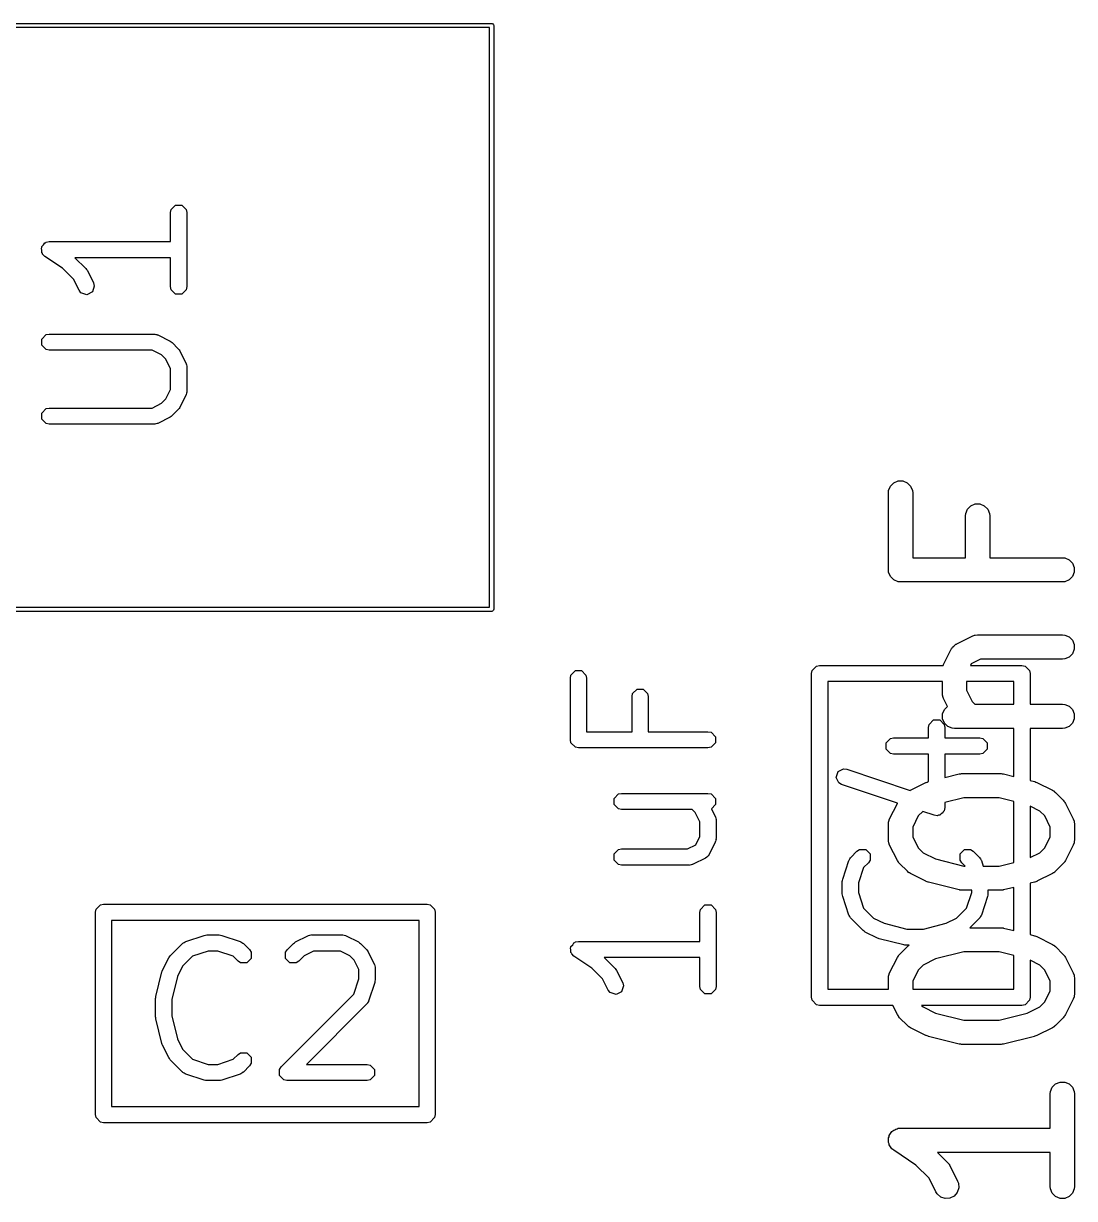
# Model space of a CAD drawing. Header units: inches. Extents: x -1.73 to 1.98, y -0.03 to 4.65.
# Drawn here: x -0.2222 to 0.0335, y 1.1715 to 1.4573 of the extents above; entities that cross this region are included whole.
import ezdxf

# ---------------------------------------------------------------- set-up
doc = ezdxf.new("R2010")
doc.units = ezdxf.units.IN
doc.header["$MEASUREMENT"] = 0
doc.layers.add('BLACK', color=250, linetype='CONTINUOUS')

msp = doc.modelspace()

# ---------------------------------------------------------------- linework, layer by layer
at = {"layer": 'BLACK', "linetype": 'CONTINUOUS'}
for p, q in [((-0.28932, 1.45733), (-0.10832, 1.45733)), ((-0.10882, 1.45633), (-0.28882, 1.45633)), ((-0.10882, 1.31533), (-0.10882, 1.45633)), ((-0.10832, 1.45733), (-0.10813, 1.45729)), ((-0.10813, 1.45729), (-0.10786, 1.45702)), ((-0.10786, 1.45702), (-0.10782, 1.45683)), ((-0.10782, 1.45683), (-0.10782, 1.31483)), ((-0.18642, 1.41132), (-0.18627, 1.41208)), ((-0.18627, 1.41208), (-0.18521, 1.41314)), ((-0.18521, 1.41314), (-0.1837, 1.41314)), ((-0.1837, 1.41314), (-0.18263, 1.41208)), ((-0.18263, 1.41208), (-0.18248, 1.41132)), ((-0.18642, 1.40429), (-0.18642, 1.41132)), ((-0.18248, 1.41132), (-0.18248, 1.39333)), ((-0.21777, 1.40308), (-0.21736, 1.40348)), ((-0.21736, 1.40348), (-0.21704, 1.40396)), ((-0.21704, 1.40396), (-0.21685, 1.404)), ((-0.21685, 1.404), (-0.2167, 1.40414)), ((-0.2167, 1.40414), (-0.21595, 1.40429)), ((-0.21595, 1.40429), (-0.18642, 1.40429)), ((-0.21788, 1.40271), (-0.21777, 1.40288)), ((-0.21777, 1.40214), (-0.21788, 1.40271)), ((-0.21777, 1.40288), (-0.21777, 1.40308)), ((-0.21777, 1.40157), (-0.21777, 1.40214)), ((-0.21762, 1.40143), (-0.21777, 1.40157)), ((-0.21758, 1.40123), (-0.21762, 1.40143)), ((-0.21704, 1.40069), (-0.21758, 1.40123)), ((-0.2127, 1.3978), (-0.21704, 1.40069)), ((-0.21007, 1.39516), (-0.2127, 1.3978)), ((-0.18642, 1.40036), (-0.2097, 1.40036)), ((-0.2097, 1.40036), (-0.20706, 1.39772)), ((-0.20706, 1.39772), (-0.20688, 1.39745)), ((-0.18642, 1.39333), (-0.18642, 1.40036)), ((-0.20871, 1.39245), (-0.21007, 1.39516)), ((-0.20688, 1.39745), (-0.20669, 1.39721)), ((-0.20669, 1.39721), (-0.20519, 1.39421)), ((-0.20824, 1.39184), (-0.20871, 1.39245)), ((-0.20546, 1.39204), (-0.20681, 1.39136)), ((-0.20499, 1.39347), (-0.20546, 1.39204)), ((-0.20519, 1.39421), (-0.20499, 1.39347)), ((-0.18627, 1.39257), (-0.18642, 1.39333)), ((-0.18521, 1.39151), (-0.18627, 1.39257)), ((-0.18263, 1.39257), (-0.1837, 1.39151)), ((-0.18248, 1.39333), (-0.18263, 1.39257)), ((-0.20681, 1.39136), (-0.20824, 1.39184)), ((-0.1837, 1.39151), (-0.18521, 1.39151)), ((-0.21777, 1.38058), (-0.2167, 1.38165)), ((-0.21777, 1.37907), (-0.21777, 1.38058)), ((-0.2167, 1.38165), (-0.21595, 1.3818)), ((-0.21595, 1.3818), (-0.19045, 1.3818)), ((-0.19045, 1.3818), (-0.19036, 1.38178)), ((-0.19036, 1.38178), (-0.19031, 1.38179)), ((-0.19031, 1.38179), (-0.19001, 1.38171)), ((-0.19001, 1.38171), (-0.1897, 1.38165)), ((-0.1897, 1.38165), (-0.18967, 1.38161)), ((-0.18967, 1.38161), (-0.18957, 1.38159)), ((-0.18957, 1.38159), (-0.18657, 1.38009)), ((-0.2167, 1.37801), (-0.21777, 1.37907)), ((-0.21595, 1.37786), (-0.2167, 1.37801)), ((-0.19092, 1.37786), (-0.21595, 1.37786)), ((-0.18862, 1.37671), (-0.19092, 1.37786)), ((-0.18657, 1.38009), (-0.18632, 1.3799)), ((-0.18632, 1.3799), (-0.18606, 1.37972)), ((-0.18606, 1.37972), (-0.18456, 1.37822)), ((-0.18456, 1.37822), (-0.18439, 1.37796)), ((-0.18439, 1.37796), (-0.18419, 1.37771)), ((-0.18419, 1.37771), (-0.18269, 1.37471)), ((-0.18757, 1.37566), (-0.18862, 1.37671)), ((-0.18642, 1.37336), (-0.18757, 1.37566)), ((-0.18642, 1.36829), (-0.18642, 1.37336)), ((-0.18269, 1.37471), (-0.18267, 1.37461)), ((-0.18267, 1.37461), (-0.18263, 1.37458)), ((-0.18263, 1.37458), (-0.18257, 1.37427)), ((-0.18257, 1.37427), (-0.18249, 1.37397)), ((-0.18249, 1.37397), (-0.1825, 1.37393)), ((-0.1825, 1.37393), (-0.18248, 1.37383)), ((-0.18248, 1.37383), (-0.18248, 1.36783)), ((-0.18757, 1.366), (-0.18642, 1.36829)), ((-0.18269, 1.36695), (-0.18419, 1.36395)), ((-0.18267, 1.36704), (-0.18269, 1.36695)), ((-0.18263, 1.36708), (-0.18267, 1.36704)), ((-0.18257, 1.36739), (-0.18263, 1.36708)), ((-0.18249, 1.36769), (-0.18257, 1.36739)), ((-0.18248, 1.36783), (-0.1825, 1.36773)), ((-0.1825, 1.36773), (-0.18249, 1.36769)), ((-0.21777, 1.36258), (-0.2167, 1.36365)), ((-0.2167, 1.36365), (-0.21595, 1.3638)), ((-0.21595, 1.3638), (-0.19092, 1.3638)), ((-0.19092, 1.3638), (-0.18862, 1.36495)), ((-0.18862, 1.36495), (-0.18757, 1.366)), ((-0.18456, 1.36344), (-0.18606, 1.36194)), ((-0.18439, 1.3637), (-0.18456, 1.36344)), ((-0.18419, 1.36395), (-0.18439, 1.3637)), ((-0.21777, 1.36108), (-0.21777, 1.36258)), ((-0.2167, 1.36001), (-0.21777, 1.36108)), ((-0.18657, 1.36157), (-0.18957, 1.36007)), ((-0.18632, 1.36176), (-0.18657, 1.36157)), ((-0.18606, 1.36194), (-0.18632, 1.36176)), ((-0.21595, 1.35986), (-0.2167, 1.36001)), ((-0.19045, 1.35986), (-0.21595, 1.35986)), ((-0.19036, 1.35988), (-0.19045, 1.35986)), ((-0.19031, 1.35987), (-0.19036, 1.35988)), ((-0.19001, 1.35995), (-0.19031, 1.35987)), ((-0.1897, 1.36001), (-0.19001, 1.35995)), ((-0.18967, 1.36004), (-0.1897, 1.36001)), ((-0.18957, 1.36007), (-0.18967, 1.36004)), ((-0.01182, 1.34318), (-0.01176, 1.34375)), ((-0.01176, 1.34375), (-0.01132, 1.34482)), ((-0.01132, 1.34482), (-0.01051, 1.34563)), ((-0.01051, 1.34563), (-0.00944, 1.34607)), ((-0.00944, 1.34607), (-0.00829, 1.34607)), ((-0.00829, 1.34607), (-0.00722, 1.34563)), ((-0.00722, 1.34563), (-0.00641, 1.34482)), ((-0.00641, 1.34482), (-0.00597, 1.34375)), ((-0.00597, 1.34375), (-0.00591, 1.34318)), ((-0.01182, 1.32443), (-0.01182, 1.34318)), ((-0.00591, 1.34318), (-0.00591, 1.32738)), ((0.00824, 1.34001), (0.00931, 1.34045)), ((0.00931, 1.34045), (0.01046, 1.34045)), ((0.01046, 1.34045), (0.01152, 1.34001)), ((0.00693, 1.33755), (0.00699, 1.33813)), ((0.00699, 1.33813), (0.00743, 1.33919)), ((0.00743, 1.33919), (0.00824, 1.34001)), ((0.01152, 1.34001), (0.01234, 1.33919)), ((0.01234, 1.33919), (0.01278, 1.33813)), ((0.01278, 1.33813), (0.01284, 1.33755)), ((0.00693, 1.32738), (0.00693, 1.33755)), ((0.01284, 1.33755), (0.01284, 1.32738)), ((-0.00591, 1.32738), (0.00693, 1.32738)), ((0.01284, 1.32738), (0.0305, 1.32738)), ((0.0305, 1.32738), (0.03108, 1.32732)), ((0.03108, 1.32732), (0.03215, 1.32688)), ((0.03215, 1.32688), (0.03296, 1.32607)), ((-0.01176, 1.32385), (-0.01182, 1.32443)), ((-0.01132, 1.32279), (-0.01176, 1.32385)), ((0.03296, 1.32607), (0.0334, 1.325)), ((0.0334, 1.32385), (0.03296, 1.32279)), ((0.0334, 1.325), (0.0334, 1.32385)), ((-0.01051, 1.32197), (-0.01132, 1.32279)), ((-0.00944, 1.32153), (-0.01051, 1.32197)), ((-0.00887, 1.32148), (-0.00944, 1.32153)), ((0.0305, 1.32148), (-0.00887, 1.32148)), ((0.03108, 1.32153), (0.0305, 1.32148)), ((0.03215, 1.32197), (0.03108, 1.32153)), ((0.03296, 1.32279), (0.03215, 1.32197)), ((-0.23911, 1.31533), (-0.10882, 1.31533)), ((-0.10782, 1.31483), (-0.10786, 1.31464)), ((-0.10832, 1.31433), (-0.28932, 1.31433)), ((-0.10813, 1.31436), (-0.10832, 1.31433)), ((-0.10786, 1.31464), (-0.10813, 1.31436)), ((0.00432, 1.30614), (0.00461, 1.30632)), ((0.00461, 1.30632), (0.00467, 1.30637)), ((0.00467, 1.30637), (0.00472, 1.30639)), ((0.00472, 1.30639), (0.00481, 1.30645)), ((0.00481, 1.30645), (0.00856, 1.30832)), ((0.00856, 1.30832), (0.0091, 1.30853)), ((0.0091, 1.30853), (0.00921, 1.30854)), ((0.00921, 1.30854), (0.00931, 1.30858)), ((0.00931, 1.30858), (0.00988, 1.30863)), ((0.00988, 1.30863), (0.0305, 1.30863)), ((0.0305, 1.30863), (0.03108, 1.30858)), ((0.03108, 1.30858), (0.03215, 1.30814)), ((0.03215, 1.30814), (0.03296, 1.30732)), ((0.03296, 1.30732), (0.0334, 1.30626)), ((0.0334, 1.30626), (0.0334, 1.3051)), ((0.00162, 1.30138), (0.00349, 1.30513)), ((0.00349, 1.30513), (0.00355, 1.30522)), ((0.00355, 1.30522), (0.00357, 1.30527)), ((0.00357, 1.30527), (0.00362, 1.30532)), ((0.00362, 1.30532), (0.0038, 1.30562)), ((0.0038, 1.30562), (0.00408, 1.30586)), ((0.00408, 1.30586), (0.00432, 1.30614)), ((0.03296, 1.30404), (0.03215, 1.30323)), ((0.0334, 1.3051), (0.03296, 1.30404)), ((-0.03036, 1.29997), (-0.0293, 1.30103)), ((-0.0293, 1.30103), (-0.02854, 1.30118)), ((-0.02854, 1.30118), (0.00154, 1.30118)), ((0.00154, 1.30118), (0.00162, 1.30138)), ((0.00833, 1.3016), (0.00812, 1.30118)), ((0.00812, 1.30118), (0.02067, 1.30118)), ((0.01058, 1.30273), (0.00833, 1.3016)), ((0.0305, 1.30273), (0.01058, 1.30273)), ((0.02067, 1.30118), (0.02142, 1.30103)), ((0.02142, 1.30103), (0.02249, 1.29997)), ((0.03108, 1.30278), (0.0305, 1.30273)), ((0.03215, 1.30323), (0.03108, 1.30278)), ((-0.08918, 1.29809), (-0.08903, 1.29884)), ((-0.08918, 1.28309), (-0.08918, 1.29809)), ((-0.08903, 1.29884), (-0.08796, 1.29991)), ((-0.08796, 1.29991), (-0.08646, 1.29991)), ((-0.08646, 1.29991), (-0.08539, 1.29884)), ((-0.08539, 1.29884), (-0.08524, 1.29809)), ((-0.08524, 1.29809), (-0.08524, 1.28506)), ((-0.03051, 1.29921), (-0.03036, 1.29997)), ((-0.03051, 1.22047), (-0.03051, 1.29921)), ((0.02249, 1.29997), (0.02264, 1.29921)), ((0.02264, 1.29921), (0.02264, 1.29176)), ((-0.07403, 1.29434), (-0.07296, 1.29541)), ((-0.07296, 1.29541), (-0.07146, 1.29541)), ((-0.07146, 1.29541), (-0.07039, 1.29434)), ((-0.02657, 1.29724), (-0.02657, 1.22244)), ((0.00131, 1.29724), (-0.02657, 1.29724)), ((0.00131, 1.29443), (0.00131, 1.29724)), ((0.00721, 1.29724), (0.00721, 1.29513)), ((0.0187, 1.29724), (0.00721, 1.29724)), ((0.00721, 1.29513), (0.00856, 1.29243)), ((0.0187, 1.29176), (0.0187, 1.29724)), ((-0.07418, 1.29359), (-0.07403, 1.29434)), ((-0.07418, 1.28506), (-0.07418, 1.29359)), ((-0.07039, 1.29434), (-0.07024, 1.29359)), ((-0.07024, 1.29359), (-0.07024, 1.28506)), ((0.00136, 1.29386), (0.00131, 1.29443)), ((0.0014, 1.29376), (0.00136, 1.29386)), ((0.00141, 1.29365), (0.0014, 1.29376)), ((0.00162, 1.29311), (0.00141, 1.29365)), ((0.00257, 1.29121), (0.00162, 1.29311)), ((0.00856, 1.29243), (0.00923, 1.29176)), ((0.00136, 1.28938), (0.0018, 1.29045)), ((0.00136, 1.28823), (0.00136, 1.28938)), ((0.0018, 1.29045), (0.00257, 1.29121)), ((0.00923, 1.29176), (0.0187, 1.29176)), ((0.02264, 1.29176), (0.0305, 1.29176)), ((0.0305, 1.29176), (0.03108, 1.2917)), ((0.03108, 1.2917), (0.03215, 1.29126)), ((0.03215, 1.29126), (0.03296, 1.29045)), ((0.03296, 1.29045), (0.0334, 1.28938)), ((0.0334, 1.28938), (0.0334, 1.28823)), ((-0.00204, 1.28609), (-0.00189, 1.28684)), ((-0.00189, 1.28684), (-0.00082, 1.28791)), ((-0.00082, 1.28791), (0.00068, 1.28791)), ((0.00068, 1.28791), (0.00175, 1.28684)), ((0.0018, 1.28717), (0.00136, 1.28823)), ((0.00175, 1.28684), (0.0019, 1.28609)), ((0.00262, 1.28635), (0.0018, 1.28717)), ((0.00368, 1.28591), (0.00262, 1.28635)), ((0.03215, 1.28635), (0.03108, 1.28591)), ((0.03296, 1.28717), (0.03215, 1.28635)), ((0.0334, 1.28823), (0.03296, 1.28717)), ((-0.08524, 1.28506), (-0.07418, 1.28506)), ((-0.07024, 1.28506), (-0.05571, 1.28506)), ((-0.05571, 1.28506), (-0.05496, 1.28491)), ((-0.05496, 1.28491), (-0.05389, 1.28384)), ((-0.05389, 1.28384), (-0.05389, 1.28234)), ((-0.01239, 1.28234), (-0.01132, 1.28341)), ((-0.01132, 1.28341), (-0.01057, 1.28356)), ((-0.01057, 1.28356), (-0.00204, 1.28356)), ((-0.00204, 1.28356), (-0.00204, 1.28609)), ((0.0019, 1.28609), (0.0019, 1.28356)), ((0.0019, 1.28356), (0.01043, 1.28356)), ((0.00426, 1.28585), (0.00368, 1.28591)), ((0.0187, 1.28585), (0.00426, 1.28585)), ((0.01043, 1.28356), (0.01118, 1.28341)), ((0.01118, 1.28341), (0.01225, 1.28234)), ((0.0187, 1.27418), (0.0187, 1.28585)), ((0.0305, 1.28585), (0.02264, 1.28585)), ((0.02264, 1.28585), (0.02264, 1.2732)), ((0.03108, 1.28591), (0.0305, 1.28585)), ((-0.08903, 1.28234), (-0.08918, 1.28309)), ((-0.08796, 1.28127), (-0.08903, 1.28234)), ((-0.08721, 1.28112), (-0.08796, 1.28127)), ((-0.05571, 1.28112), (-0.08721, 1.28112)), ((-0.05496, 1.28127), (-0.05571, 1.28112)), ((-0.05389, 1.28234), (-0.05496, 1.28127)), ((-0.01239, 1.28084), (-0.01239, 1.28234)), ((-0.01132, 1.27977), (-0.01239, 1.28084)), ((0.01225, 1.28084), (0.01118, 1.27977)), ((0.01225, 1.28234), (0.01225, 1.28084)), ((-0.01057, 1.27962), (-0.01132, 1.27977)), ((-0.00204, 1.27962), (-0.01057, 1.27962)), ((-0.00204, 1.27294), (-0.00204, 1.27962)), ((0.01043, 1.27962), (0.0019, 1.27962)), ((0.0019, 1.27962), (0.0019, 1.27392)), ((0.01118, 1.27977), (0.01043, 1.27962)), ((-0.02453, 1.27395), (-0.02405, 1.27538)), ((-0.02405, 1.27538), (-0.02271, 1.27605)), ((-0.02271, 1.27605), (-0.02194, 1.27596)), ((-0.02194, 1.27596), (-0.00648, 1.2708)), ((0.0019, 1.27392), (0.00542, 1.2748)), ((0.00542, 1.2748), (0.00552, 1.27481)), ((0.00552, 1.27481), (0.00556, 1.27483)), ((0.00556, 1.27483), (0.00577, 1.27485)), ((0.00577, 1.27485), (0.00599, 1.27488)), ((0.00599, 1.27488), (0.00603, 1.27488)), ((0.00603, 1.27488), (0.00613, 1.27489)), ((0.00613, 1.27489), (0.01551, 1.27489)), ((0.01551, 1.27489), (0.01561, 1.27488)), ((0.01561, 1.27488), (0.01565, 1.27488)), ((0.01565, 1.27488), (0.01587, 1.27485)), ((0.01587, 1.27485), (0.01608, 1.27483)), ((0.01608, 1.27483), (0.01612, 1.27481)), ((0.01612, 1.27481), (0.01622, 1.2748)), ((0.01622, 1.2748), (0.0187, 1.27418)), ((-0.02386, 1.2726), (-0.02453, 1.27395)), ((-0.02319, 1.27222), (-0.02386, 1.2726)), ((-0.00959, 1.26769), (-0.02319, 1.27222)), ((-0.00644, 1.27083), (-0.00269, 1.2727)), ((-0.00269, 1.2727), (-0.00264, 1.27272)), ((-0.00264, 1.27272), (-0.00263, 1.27273)), ((-0.00263, 1.27273), (-0.00239, 1.27282)), ((-0.00239, 1.27282), (-0.00215, 1.27291)), ((-0.00215, 1.27291), (-0.00212, 1.27291)), ((-0.00212, 1.27291), (-0.00208, 1.27292)), ((-0.00208, 1.27292), (-0.00204, 1.27294)), ((0.02264, 1.2732), (0.02372, 1.27292)), ((0.02372, 1.27292), (0.02376, 1.27291)), ((0.02376, 1.27291), (0.02379, 1.27291)), ((0.02379, 1.27291), (0.02402, 1.27282)), ((0.02402, 1.27282), (0.02427, 1.27273)), ((0.02427, 1.27273), (0.02428, 1.27272)), ((0.02428, 1.27272), (0.02433, 1.2727)), ((0.02433, 1.2727), (0.02808, 1.27083)), ((-0.07853, 1.26884), (-0.07746, 1.26991)), ((-0.07746, 1.26991), (-0.07671, 1.27006)), ((-0.07671, 1.27006), (-0.05571, 1.27006)), ((-0.05571, 1.27006), (-0.05496, 1.26991)), ((-0.05496, 1.26991), (-0.05389, 1.26884)), ((-0.00648, 1.2708), (-0.00644, 1.27083)), ((0.02808, 1.27083), (0.02832, 1.27067)), ((0.02832, 1.27067), (0.0284, 1.27064)), ((0.0284, 1.27064), (0.02848, 1.27057)), ((0.02848, 1.27057), (0.02857, 1.27052)), ((0.02857, 1.27052), (0.02862, 1.27046)), ((0.02862, 1.27046), (0.02884, 1.27027)), ((0.02884, 1.27027), (0.03072, 1.2684)), ((-0.07853, 1.26734), (-0.07853, 1.26884)), ((-0.07746, 1.26627), (-0.07853, 1.26734)), ((-0.07671, 1.26612), (-0.07746, 1.26627)), ((-0.05389, 1.26734), (-0.05489, 1.26634)), ((-0.05489, 1.26634), (-0.05395, 1.26447)), ((-0.05389, 1.26884), (-0.05389, 1.26734)), ((-0.01151, 1.26388), (-0.00963, 1.26763)), ((-0.00963, 1.26763), (-0.00959, 1.26769)), ((0.0019, 1.26659), (0.00175, 1.26584)), ((0.0065, 1.26898), (0.0019, 1.26783)), ((0.0019, 1.26783), (0.0019, 1.26659)), ((0.01514, 1.26898), (0.0065, 1.26898)), ((0.0187, 1.26809), (0.01514, 1.26898)), ((0.0187, 1.25328), (0.0187, 1.26809)), ((0.02501, 1.26576), (0.02264, 1.26694)), ((0.02264, 1.26694), (0.02264, 1.25443)), ((0.03072, 1.2684), (0.0309, 1.26817)), ((0.0309, 1.26817), (0.03096, 1.26812)), ((0.03096, 1.26812), (0.03102, 1.26803)), ((0.03102, 1.26803), (0.03109, 1.26795)), ((0.03109, 1.26795), (0.03111, 1.26788)), ((0.03111, 1.26788), (0.03127, 1.26763)), ((0.03127, 1.26763), (0.03315, 1.26388)), ((-0.05953, 1.26612), (-0.07671, 1.26612)), ((-0.05883, 1.26543), (-0.05953, 1.26612)), ((-0.05768, 1.26313), (-0.05883, 1.26543)), ((-0.05395, 1.26447), (-0.05393, 1.26438)), ((-0.05393, 1.26438), (-0.05389, 1.26435)), ((-0.05389, 1.26435), (-0.05383, 1.26404)), ((-0.05383, 1.26404), (-0.05375, 1.26373)), ((-0.05375, 1.26373), (-0.05376, 1.26369)), ((-0.05376, 1.26369), (-0.05374, 1.26359)), ((-0.05374, 1.26359), (-0.05374, 1.25909)), ((-0.01172, 1.26324), (-0.01171, 1.26334)), ((-0.01171, 1.26334), (-0.01151, 1.26388)), ((-0.00456, 1.26456), (-0.00591, 1.26186)), ((-0.00347, 1.26565), (-0.00456, 1.26456)), ((-0.00069, 1.26472), (-0.00347, 1.26565)), ((0.00007, 1.26463), (-0.00069, 1.26472)), ((0.00036, 1.26477), (0.00007, 1.26463)), ((0.00068, 1.26477), (0.00036, 1.26477)), ((0.00101, 1.2651), (0.00068, 1.26477)), ((0.00142, 1.2653), (0.00101, 1.2651)), ((0.00152, 1.26561), (0.00142, 1.2653)), ((0.00175, 1.26584), (0.00152, 1.26561)), ((0.0262, 1.26456), (0.02501, 1.26576)), ((0.02755, 1.26186), (0.0262, 1.26456)), ((0.03315, 1.26388), (0.03335, 1.26334)), ((0.03335, 1.26334), (0.03336, 1.26324)), ((-0.05768, 1.25956), (-0.05768, 1.26313)), ((-0.01182, 1.26256), (-0.01176, 1.26314)), ((-0.01182, 1.25881), (-0.01182, 1.26256)), ((-0.01176, 1.26314), (-0.01172, 1.26324)), ((-0.00591, 1.26186), (-0.00591, 1.25951)), ((0.02755, 1.25951), (0.02755, 1.26186)), ((0.03336, 1.26324), (0.0334, 1.26314)), ((0.0334, 1.26314), (0.03346, 1.26256)), ((0.03346, 1.26256), (0.03346, 1.25881)), ((-0.05868, 1.25756), (-0.05768, 1.25956)), ((-0.05395, 1.25821), (-0.05545, 1.25521)), ((-0.05393, 1.25831), (-0.05395, 1.25821)), ((-0.05389, 1.25834), (-0.05393, 1.25831)), ((-0.05383, 1.25865), (-0.05389, 1.25834)), ((-0.05375, 1.25895), (-0.05383, 1.25865)), ((-0.05374, 1.25909), (-0.05376, 1.259)), ((-0.05376, 1.259), (-0.05375, 1.25895)), ((-0.01176, 1.25824), (-0.01182, 1.25881)), ((-0.01172, 1.25814), (-0.01176, 1.25824)), ((-0.01171, 1.25803), (-0.01172, 1.25814)), ((-0.01151, 1.25749), (-0.01171, 1.25803)), ((-0.00591, 1.25951), (-0.00456, 1.25681)), ((0.0262, 1.25681), (0.02755, 1.25951)), ((0.03335, 1.25803), (0.03315, 1.25749)), ((0.03336, 1.25814), (0.03335, 1.25803)), ((0.0334, 1.25824), (0.03336, 1.25814)), ((0.03346, 1.25881), (0.0334, 1.25824)), ((-0.07853, 1.25535), (-0.07746, 1.25641)), ((-0.07853, 1.25384), (-0.07853, 1.25535)), ((-0.07746, 1.25641), (-0.07671, 1.25656)), ((-0.07671, 1.25656), (-0.06068, 1.25656)), ((-0.06068, 1.25656), (-0.05868, 1.25756)), ((-0.05584, 1.25472), (-0.05592, 1.25461)), ((-0.05573, 1.2548), (-0.05584, 1.25472)), ((-0.05569, 1.2549), (-0.05573, 1.2548)), ((-0.05545, 1.25521), (-0.05569, 1.2549)), ((-0.02096, 1.25449), (-0.01946, 1.25599)), ((-0.01946, 1.25599), (-0.01882, 1.25641)), ((-0.01882, 1.25641), (-0.01731, 1.25641)), ((-0.01731, 1.25641), (-0.01625, 1.25535)), ((-0.01625, 1.25535), (-0.01625, 1.25384)), ((-0.00963, 1.25374), (-0.01151, 1.25749)), ((-0.00456, 1.25681), (-0.00337, 1.25561)), ((-0.00337, 1.25561), (-0.00034, 1.2541)), ((0.00561, 1.25535), (0.00668, 1.25641)), ((0.00561, 1.25384), (0.00561, 1.25535)), ((0.00668, 1.25641), (0.00818, 1.25641)), ((0.00818, 1.25641), (0.00882, 1.25599)), ((0.00882, 1.25599), (0.01032, 1.25449)), ((0.02264, 1.25443), (0.02501, 1.25561)), ((0.02501, 1.25561), (0.0262, 1.25681)), ((0.03315, 1.25749), (0.03127, 1.25374)), ((-0.07746, 1.25277), (-0.07853, 1.25384)), ((-0.07671, 1.25262), (-0.07746, 1.25277)), ((-0.06021, 1.25262), (-0.07671, 1.25262)), ((-0.06012, 1.25264), (-0.06021, 1.25262)), ((-0.06007, 1.25263), (-0.06012, 1.25264)), ((-0.05977, 1.25271), (-0.06007, 1.25263)), ((-0.05946, 1.25277), (-0.05977, 1.25271)), ((-0.05943, 1.25281), (-0.05946, 1.25277)), ((-0.05933, 1.25283), (-0.05943, 1.25281)), ((-0.05633, 1.25433), (-0.05933, 1.25283)), ((-0.05602, 1.25457), (-0.05633, 1.25433)), ((-0.05592, 1.25461), (-0.05602, 1.25457)), ((-0.02293, 1.24922), (-0.02143, 1.25372)), ((-0.02143, 1.25372), (-0.02139, 1.2538)), ((-0.02139, 1.25385), (-0.02121, 1.25411)), ((-0.02139, 1.2538), (-0.02139, 1.25385)), ((-0.02121, 1.25411), (-0.02105, 1.25438)), ((-0.02105, 1.25438), (-0.02101, 1.2544)), ((-0.02101, 1.2544), (-0.02096, 1.25449)), ((-0.01785, 1.25203), (-0.0191, 1.24827)), ((-0.01668, 1.2532), (-0.01785, 1.25203)), ((-0.01625, 1.25384), (-0.01668, 1.2532)), ((-0.00948, 1.25349), (-0.00963, 1.25374)), ((-0.00945, 1.25342), (-0.00948, 1.25349)), ((-0.00938, 1.25334), (-0.00945, 1.25342)), ((-0.00932, 1.25325), (-0.00938, 1.25334)), ((-0.00926, 1.2532), (-0.00932, 1.25325)), ((-0.00908, 1.25297), (-0.00926, 1.2532)), ((-0.0072, 1.2511), (-0.00908, 1.25297)), ((-0.00034, 1.2541), (0.0065, 1.25239)), ((0.00604, 1.2532), (0.00561, 1.25384)), ((0.00685, 1.25239), (0.00604, 1.2532)), ((0.0065, 1.25239), (0.00685, 1.25239)), ((0.01032, 1.25449), (0.01038, 1.2544)), ((0.01038, 1.2544), (0.01042, 1.25438)), ((0.01042, 1.25438), (0.01057, 1.25411)), ((0.01057, 1.25411), (0.01075, 1.25385)), ((0.01075, 1.25385), (0.01075, 1.2538)), ((0.01075, 1.2538), (0.0108, 1.25372)), ((0.0108, 1.25372), (0.01124, 1.25239)), ((0.01124, 1.25239), (0.01514, 1.25239)), ((0.01514, 1.25239), (0.0187, 1.25328)), ((0.03072, 1.25297), (0.02884, 1.2511)), ((0.0309, 1.2532), (0.03072, 1.25297)), ((0.03096, 1.25325), (0.0309, 1.2532)), ((0.03102, 1.25334), (0.03096, 1.25325)), ((0.03109, 1.25342), (0.03102, 1.25334)), ((0.03111, 1.25349), (0.03109, 1.25342)), ((0.03127, 1.25374), (0.03111, 1.25349)), ((-0.02297, 1.2489), (-0.02293, 1.24922)), ((-0.00698, 1.25091), (-0.0072, 1.2511)), ((-0.00693, 1.25085), (-0.00698, 1.25091)), ((-0.00684, 1.2508), (-0.00693, 1.25085)), ((-0.00676, 1.25073), (-0.00684, 1.2508)), ((-0.00668, 1.2507), (-0.00676, 1.25073)), ((-0.00644, 1.25055), (-0.00668, 1.2507)), ((-0.00269, 1.24867), (-0.00644, 1.25055)), ((0.02808, 1.25055), (0.02433, 1.24867)), ((0.02832, 1.2507), (0.02808, 1.25055)), ((0.0284, 1.25073), (0.02832, 1.2507)), ((0.02848, 1.2508), (0.0284, 1.25073)), ((0.02857, 1.25085), (0.02848, 1.2508)), ((0.02862, 1.25091), (0.02857, 1.25085)), ((0.02884, 1.2511), (0.02862, 1.25091)), ((-0.02304, 1.24859), (-0.02297, 1.2489)), ((-0.02304, 1.24559), (-0.02304, 1.24859)), ((-0.0191, 1.24827), (-0.0191, 1.24591)), ((-0.00264, 1.24866), (-0.00269, 1.24867)), ((-0.00263, 1.24864), (-0.00264, 1.24866)), ((-0.00239, 1.24856), (-0.00263, 1.24864)), ((-0.00215, 1.24846), (-0.00239, 1.24856)), ((-0.00212, 1.24846), (-0.00215, 1.24846)), ((-0.00208, 1.24845), (-0.00212, 1.24846)), ((0.00542, 1.24657), (-0.00208, 1.24845)), ((0.00552, 1.24656), (0.00542, 1.24657)), ((0.00556, 1.24654), (0.00552, 1.24656)), ((0.00577, 1.24652), (0.00556, 1.24654)), ((0.00599, 1.24649), (0.00577, 1.24652)), ((0.00603, 1.24649), (0.00599, 1.24649)), ((0.00613, 1.24648), (0.00603, 1.24649)), ((0.00846, 1.24648), (0.00613, 1.24648)), ((0.00846, 1.24591), (0.00846, 1.24648)), ((0.01551, 1.24648), (0.0124, 1.24648)), ((0.0124, 1.24648), (0.0124, 1.24559)), ((0.01561, 1.24649), (0.01551, 1.24648)), ((0.01565, 1.24649), (0.01561, 1.24649)), ((0.01587, 1.24652), (0.01565, 1.24649)), ((0.01608, 1.24654), (0.01587, 1.24652)), ((0.01612, 1.24656), (0.01608, 1.24654)), ((0.01622, 1.24657), (0.01612, 1.24656)), ((0.0187, 1.24719), (0.01622, 1.24657)), ((0.0187, 1.23668), (0.0187, 1.24719)), ((0.02372, 1.24845), (0.02264, 1.24818)), ((0.02264, 1.24818), (0.02264, 1.2357)), ((0.02376, 1.24846), (0.02372, 1.24845)), ((0.02379, 1.24846), (0.02376, 1.24846)), ((0.02402, 1.24856), (0.02379, 1.24846)), ((0.02427, 1.24864), (0.02402, 1.24856)), ((0.02428, 1.24866), (0.02427, 1.24864)), ((0.02433, 1.24867), (0.02428, 1.24866)), ((-0.02297, 1.24528), (-0.02304, 1.24559)), ((-0.02293, 1.24497), (-0.02297, 1.24528)), ((-0.02143, 1.24047), (-0.02293, 1.24497)), ((-0.0191, 1.24591), (-0.01785, 1.24216)), ((0.00721, 1.24216), (0.00846, 1.24591)), ((0.0123, 1.24497), (0.0108, 1.24047)), ((0.01234, 1.24528), (0.0123, 1.24497)), ((0.0124, 1.24559), (0.01234, 1.24528)), ((-0.20472, 1.24114), (-0.20457, 1.2419)), ((-0.20472, 1.19193), (-0.20472, 1.24114)), ((-0.20457, 1.2419), (-0.20351, 1.24296)), ((-0.20351, 1.24296), (-0.20276, 1.24311)), ((-0.20276, 1.24311), (-0.12402, 1.24311)), ((-0.12402, 1.24311), (-0.12326, 1.24296)), ((-0.12326, 1.24296), (-0.1222, 1.2419)), ((-0.1222, 1.2419), (-0.12205, 1.24114)), ((-0.12205, 1.24114), (-0.12205, 1.19193)), ((-0.05768, 1.24109), (-0.05753, 1.24185)), ((-0.05768, 1.23406), (-0.05768, 1.24109)), ((-0.05753, 1.24185), (-0.05647, 1.24291)), ((-0.05647, 1.24291), (-0.05496, 1.24291)), ((-0.05496, 1.24291), (-0.05389, 1.24185)), ((-0.05389, 1.24185), (-0.05374, 1.24109)), ((-0.05374, 1.24109), (-0.05374, 1.2231)), ((-0.02139, 1.24039), (-0.02143, 1.24047)), ((-0.01785, 1.24216), (-0.0154, 1.23971)), ((0.00476, 1.23971), (0.00721, 1.24216)), ((0.0108, 1.24047), (0.01075, 1.24039)), ((-0.20079, 1.23917), (-0.20079, 1.1939)), ((-0.12598, 1.23917), (-0.20079, 1.23917)), ((-0.12598, 1.1939), (-0.12598, 1.23917)), ((-0.02139, 1.24034), (-0.02139, 1.24039)), ((-0.02121, 1.24008), (-0.02139, 1.24034)), ((-0.02105, 1.23981), (-0.02121, 1.24008)), ((-0.02101, 1.23978), (-0.02105, 1.23981)), ((-0.02096, 1.2397), (-0.02101, 1.23978)), ((-0.01796, 1.2367), (-0.02096, 1.2397)), ((-0.0154, 1.23971), (-0.01288, 1.23845)), ((-0.01288, 1.23845), (-0.00733, 1.23706)), ((-0.00331, 1.23706), (0.00224, 1.23845)), ((0.00224, 1.23845), (0.00476, 1.23971)), ((0.01032, 1.2397), (0.00801, 1.23739)), ((0.01038, 1.23978), (0.01032, 1.2397)), ((0.01042, 1.23981), (0.01038, 1.23978)), ((0.01057, 1.24008), (0.01042, 1.23981)), ((0.01075, 1.24034), (0.01057, 1.24008)), ((0.01075, 1.24039), (0.01075, 1.24034)), ((-0.18276, 1.23403), (-0.17826, 1.23553)), ((-0.17826, 1.23553), (-0.17794, 1.23557)), ((-0.17794, 1.23557), (-0.17763, 1.23563)), ((-0.17763, 1.23563), (-0.17463, 1.23563)), ((-0.17463, 1.23563), (-0.17432, 1.23557)), ((-0.17432, 1.23557), (-0.17401, 1.23553)), ((-0.17401, 1.23553), (-0.16951, 1.23403)), ((-0.15602, 1.23393), (-0.15302, 1.23543)), ((-0.15302, 1.23543), (-0.15292, 1.23545)), ((-0.15292, 1.23545), (-0.15289, 1.23548)), ((-0.15289, 1.23548), (-0.15258, 1.23555)), ((-0.15258, 1.23555), (-0.15228, 1.23563)), ((-0.15228, 1.23563), (-0.15223, 1.23561)), ((-0.15223, 1.23561), (-0.15214, 1.23563)), ((-0.15214, 1.23563), (-0.14464, 1.23563)), ((-0.14464, 1.23563), (-0.14454, 1.23561)), ((-0.14454, 1.23561), (-0.1445, 1.23563)), ((-0.1445, 1.23563), (-0.14419, 1.23555)), ((-0.14419, 1.23555), (-0.14388, 1.23548)), ((-0.14388, 1.23548), (-0.14385, 1.23545)), ((-0.14385, 1.23545), (-0.14376, 1.23543)), ((-0.14376, 1.23543), (-0.14076, 1.23393)), ((-0.0177, 1.23653), (-0.01796, 1.2367)), ((-0.01745, 1.23633), (-0.0177, 1.23653)), ((-0.01445, 1.23483), (-0.01745, 1.23633)), ((-0.01424, 1.23478), (-0.01445, 1.23483)), ((-0.01405, 1.23469), (-0.01424, 1.23478)), ((-0.00733, 1.23706), (-0.00331, 1.23706)), ((0.00801, 1.23739), (0.01551, 1.23739)), ((0.01551, 1.23739), (0.01561, 1.23738)), ((0.01561, 1.23738), (0.01565, 1.23739)), ((0.01565, 1.23739), (0.01587, 1.23736)), ((0.01587, 1.23736), (0.01608, 1.23734)), ((0.01608, 1.23734), (0.01612, 1.23732)), ((0.01612, 1.23732), (0.01622, 1.2373)), ((0.01622, 1.2373), (0.0187, 1.23668)), ((0.02264, 1.2357), (0.02372, 1.23543)), ((0.02372, 1.23543), (0.02376, 1.23541)), ((0.02376, 1.23541), (0.02379, 1.23541)), ((0.02379, 1.23541), (0.02402, 1.23532)), ((0.02402, 1.23532), (0.02427, 1.23523)), ((0.02427, 1.23523), (0.02428, 1.23522)), ((0.02428, 1.23522), (0.02433, 1.23521)), ((0.02433, 1.23521), (0.02808, 1.23333)), ((-0.18653, 1.23056), (-0.18353, 1.23356)), ((-0.18353, 1.23356), (-0.18344, 1.23361)), ((-0.18344, 1.23361), (-0.18342, 1.23365)), ((-0.18342, 1.23365), (-0.18315, 1.23381)), ((-0.18315, 1.23381), (-0.18289, 1.23398)), ((-0.18289, 1.23398), (-0.18284, 1.23398)), ((-0.18284, 1.23398), (-0.18276, 1.23403)), ((-0.16951, 1.23403), (-0.16943, 1.23398)), ((-0.16943, 1.23398), (-0.16938, 1.23398)), ((-0.16938, 1.23398), (-0.16912, 1.23381)), ((-0.16912, 1.23381), (-0.16885, 1.23365)), ((-0.16885, 1.23365), (-0.16883, 1.23361)), ((-0.16883, 1.23361), (-0.16874, 1.23356)), ((-0.16874, 1.23356), (-0.16724, 1.23206)), ((-0.16724, 1.23206), (-0.16682, 1.23142)), ((-0.15846, 1.23142), (-0.15803, 1.23206)), ((-0.15803, 1.23206), (-0.15653, 1.23356)), ((-0.15653, 1.23356), (-0.15627, 1.23373)), ((-0.15627, 1.23373), (-0.15602, 1.23393)), ((-0.14076, 1.23393), (-0.14051, 1.23373)), ((-0.14051, 1.23373), (-0.14025, 1.23356)), ((-0.14025, 1.23356), (-0.13875, 1.23206)), ((-0.13875, 1.23206), (-0.13857, 1.2318)), ((-0.08914, 1.23248), (-0.08903, 1.23265)), ((-0.08903, 1.23192), (-0.08914, 1.23248)), ((-0.08903, 1.23285), (-0.08862, 1.23325)), ((-0.08903, 1.23265), (-0.08903, 1.23285)), ((-0.08903, 1.23134), (-0.08903, 1.23192)), ((-0.08862, 1.23325), (-0.0883, 1.23373)), ((-0.0883, 1.23373), (-0.08811, 1.23377)), ((-0.08811, 1.23377), (-0.08796, 1.23391)), ((-0.08796, 1.23391), (-0.08721, 1.23406)), ((-0.08721, 1.23406), (-0.05768, 1.23406)), ((-0.00805, 1.23319), (-0.01405, 1.23469)), ((-0.00908, 1.2309), (-0.0072, 1.23278)), ((-0.00781, 1.23317), (-0.00805, 1.23319)), ((-0.00757, 1.23313), (-0.00781, 1.23317)), ((-0.00678, 1.23313), (-0.00757, 1.23313)), ((-0.0072, 1.23278), (-0.00698, 1.23296)), ((-0.00698, 1.23296), (-0.00693, 1.23302)), ((-0.00693, 1.23302), (-0.00684, 1.23308)), ((-0.00684, 1.23308), (-0.00678, 1.23313)), ((0.02808, 1.23333), (0.02832, 1.23317)), ((0.02832, 1.23317), (0.0284, 1.23315)), ((0.0284, 1.23315), (0.02848, 1.23308)), ((0.02848, 1.23308), (0.02857, 1.23302)), ((0.02857, 1.23302), (0.02862, 1.23296)), ((0.02862, 1.23296), (0.02884, 1.23278)), ((0.02884, 1.23278), (0.03072, 1.2309)), ((-0.18839, 1.22705), (-0.18689, 1.23005)), ((-0.18689, 1.23005), (-0.1867, 1.2303)), ((-0.1867, 1.2303), (-0.18653, 1.23056)), ((-0.18107, 1.23045), (-0.18352, 1.228)), ((-0.17731, 1.2317), (-0.18107, 1.23045)), ((-0.17495, 1.2317), (-0.17731, 1.2317)), ((-0.1712, 1.23045), (-0.17495, 1.2317)), ((-0.17003, 1.22927), (-0.1712, 1.23045)), ((-0.16939, 1.22885), (-0.17003, 1.22927)), ((-0.16682, 1.22991), (-0.16788, 1.22885)), ((-0.16682, 1.23142), (-0.16682, 1.22991)), ((-0.15846, 1.22991), (-0.15846, 1.23142)), ((-0.15739, 1.22885), (-0.15846, 1.22991)), ((-0.15524, 1.22927), (-0.15588, 1.22885)), ((-0.15397, 1.23055), (-0.15524, 1.22927)), ((-0.15167, 1.2317), (-0.15397, 1.23055)), ((-0.1451, 1.2317), (-0.15167, 1.2317)), ((-0.1428, 1.23055), (-0.1451, 1.2317)), ((-0.14176, 1.2295), (-0.1428, 1.23055)), ((-0.14061, 1.2272), (-0.14176, 1.2295)), ((-0.13857, 1.2318), (-0.13838, 1.23155)), ((-0.13838, 1.23155), (-0.13688, 1.22855)), ((-0.08888, 1.2312), (-0.08903, 1.23134)), ((-0.08884, 1.231), (-0.08888, 1.2312)), ((-0.0883, 1.23046), (-0.08884, 1.231)), ((-0.08396, 1.22757), (-0.0883, 1.23046)), ((-0.05768, 1.23013), (-0.08096, 1.23013)), ((-0.08096, 1.23013), (-0.07832, 1.22749)), ((-0.05768, 1.2231), (-0.05768, 1.23013)), ((-0.01151, 1.22639), (-0.00963, 1.23014)), ((-0.00963, 1.23014), (-0.00948, 1.23038)), ((-0.00948, 1.23038), (-0.00945, 1.23046)), ((-0.00945, 1.23046), (-0.00938, 1.23054)), ((-0.00938, 1.23054), (-0.00932, 1.23063)), ((-0.00932, 1.23063), (-0.00926, 1.23068)), ((-0.00926, 1.23068), (-0.00908, 1.2309)), ((-0.00034, 1.22978), (-0.00337, 1.22826)), ((0.0065, 1.23149), (-0.00034, 1.22978)), ((0.01514, 1.23149), (0.0065, 1.23149)), ((0.0187, 1.2306), (0.01514, 1.23149)), ((0.0187, 1.22244), (0.0187, 1.2306)), ((0.02501, 1.22826), (0.02264, 1.22945)), ((0.02264, 1.22945), (0.02264, 1.22047)), ((0.03072, 1.2309), (0.0309, 1.23068)), ((0.0309, 1.23068), (0.03096, 1.23063)), ((0.03096, 1.23063), (0.03102, 1.23054)), ((0.03102, 1.23054), (0.03109, 1.23046)), ((0.03109, 1.23046), (0.03111, 1.23038)), ((0.03111, 1.23038), (0.03127, 1.23014)), ((0.03127, 1.23014), (0.03315, 1.22639)), ((-0.19004, 1.22064), (-0.18854, 1.22664)), ((-0.18854, 1.22664), (-0.18845, 1.22684)), ((-0.18845, 1.22684), (-0.18839, 1.22705)), ((-0.18352, 1.228), (-0.18478, 1.22548)), ((-0.16788, 1.22885), (-0.16939, 1.22885)), ((-0.15588, 1.22885), (-0.15739, 1.22885)), ((-0.14061, 1.22499), (-0.14061, 1.2272)), ((-0.13688, 1.22855), (-0.13685, 1.22845)), ((-0.13685, 1.22845), (-0.13682, 1.22842)), ((-0.13682, 1.22842), (-0.13676, 1.22811)), ((-0.13676, 1.22811), (-0.13668, 1.22781)), ((-0.13668, 1.22781), (-0.13669, 1.22776)), ((-0.13669, 1.22776), (-0.13667, 1.22767)), ((-0.13667, 1.22767), (-0.13667, 1.22467)), ((-0.08133, 1.22493), (-0.08396, 1.22757)), ((-0.07832, 1.22749), (-0.07814, 1.22723)), ((-0.07814, 1.22723), (-0.07795, 1.22698)), ((-0.07795, 1.22698), (-0.07645, 1.22398)), ((-0.01171, 1.22585), (-0.01151, 1.22639)), ((-0.00456, 1.22707), (-0.00591, 1.22437)), ((-0.00337, 1.22826), (-0.00456, 1.22707)), ((0.0262, 1.22707), (0.02501, 1.22826)), ((0.02755, 1.22437), (0.0262, 1.22707)), ((0.03315, 1.22639), (0.03335, 1.22585)), ((-0.18478, 1.22548), (-0.18616, 1.21992)), ((-0.14186, 1.22123), (-0.14061, 1.22499)), ((-0.13677, 1.22404), (-0.13827, 1.21954)), ((-0.13673, 1.22436), (-0.13677, 1.22404)), ((-0.13667, 1.22467), (-0.13673, 1.22436)), ((-0.07997, 1.22222), (-0.08133, 1.22493)), ((-0.07645, 1.22398), (-0.07625, 1.22324)), ((-0.01182, 1.22507), (-0.01176, 1.22564)), ((-0.01182, 1.22244), (-0.01182, 1.22507)), ((-0.01176, 1.22564), (-0.01172, 1.22574)), ((-0.01172, 1.22574), (-0.01171, 1.22585)), ((-0.00591, 1.22437), (-0.00591, 1.22244)), ((0.02755, 1.22201), (0.02755, 1.22437)), ((0.03335, 1.22585), (0.03336, 1.22574)), ((0.03336, 1.22574), (0.0334, 1.22564)), ((0.0334, 1.22564), (0.03346, 1.22507)), ((0.03346, 1.22507), (0.03346, 1.22132)), ((-0.19005, 1.2204), (-0.19004, 1.22064)), ((-0.15953, 1.20356), (-0.14186, 1.22123)), ((-0.0795, 1.22161), (-0.07997, 1.22222)), ((-0.07807, 1.22113), (-0.0795, 1.22161)), ((-0.07672, 1.22181), (-0.07807, 1.22113)), ((-0.07625, 1.22324), (-0.07672, 1.22181)), ((-0.05753, 1.22234), (-0.05768, 1.2231)), ((-0.05647, 1.22128), (-0.05753, 1.22234)), ((-0.05496, 1.22128), (-0.05647, 1.22128)), ((-0.05389, 1.22234), (-0.05496, 1.22128)), ((-0.05374, 1.2231), (-0.05389, 1.22234)), ((-0.03036, 1.21972), (-0.03051, 1.22047)), ((-0.02657, 1.22244), (-0.01182, 1.22244)), ((-0.00591, 1.22244), (0.0187, 1.22244)), ((0.02264, 1.22047), (0.02249, 1.21972)), ((0.0262, 1.21932), (0.02755, 1.22201)), ((0.03335, 1.22054), (0.03315, 1.22)), ((0.03336, 1.22064), (0.03335, 1.22054)), ((0.0334, 1.22074), (0.03336, 1.22064)), ((0.03346, 1.22132), (0.0334, 1.22074)), ((-0.1901, 1.22017), (-0.19005, 1.2204)), ((-0.1901, 1.21567), (-0.1901, 1.22017)), ((-0.18616, 1.21992), (-0.18616, 1.21591)), ((-0.13875, 1.21878), (-0.15338, 1.20414)), ((-0.13869, 1.21886), (-0.13875, 1.21878)), ((-0.13865, 1.21888), (-0.13869, 1.21886)), ((-0.1385, 1.21915), (-0.13865, 1.21888)), ((-0.13832, 1.21941), (-0.1385, 1.21915)), ((-0.13827, 1.21954), (-0.13832, 1.21946)), ((-0.13832, 1.21946), (-0.13832, 1.21941)), ((-0.0293, 1.21865), (-0.03036, 1.21972)), ((-0.02854, 1.2185), (-0.0293, 1.21865)), ((-0.01076, 1.2185), (-0.02854, 1.2185)), ((-0.00963, 1.21625), (-0.01076, 1.2185)), ((0.02067, 1.2185), (-0.00375, 1.2185)), ((-0.00375, 1.2185), (-0.00337, 1.21812)), ((-0.00337, 1.21812), (-0.00034, 1.2166)), ((0.02142, 1.21865), (0.02067, 1.2185)), ((0.02249, 1.21972), (0.02142, 1.21865)), ((0.02198, 1.2166), (0.02501, 1.21812)), ((0.02501, 1.21812), (0.0262, 1.21932)), ((0.03315, 1.22), (0.03127, 1.21625)), ((-0.19005, 1.21543), (-0.1901, 1.21567)), ((-0.19004, 1.21519), (-0.19005, 1.21543)), ((-0.18854, 1.20919), (-0.19004, 1.21519)), ((-0.18616, 1.21591), (-0.18478, 1.21036)), ((-0.00948, 1.216), (-0.00963, 1.21625)), ((-0.00945, 1.21593), (-0.00948, 1.216)), ((-0.00938, 1.21585), (-0.00945, 1.21593)), ((-0.00932, 1.21576), (-0.00938, 1.21585)), ((-0.00926, 1.21571), (-0.00932, 1.21576)), ((-0.00908, 1.21548), (-0.00926, 1.21571)), ((-0.0072, 1.2136), (-0.00908, 1.21548)), ((-0.00034, 1.2166), (0.0065, 1.2149)), ((0.0065, 1.2149), (0.01514, 1.2149)), ((0.01514, 1.2149), (0.02198, 1.2166)), ((0.03072, 1.21548), (0.02884, 1.2136)), ((0.0309, 1.21571), (0.03072, 1.21548)), ((0.03096, 1.21576), (0.0309, 1.21571)), ((0.03102, 1.21585), (0.03096, 1.21576)), ((0.03109, 1.21593), (0.03102, 1.21585)), ((0.03111, 1.216), (0.03109, 1.21593)), ((0.03127, 1.21625), (0.03111, 1.216)), ((-0.00698, 1.21342), (-0.0072, 1.2136)), ((-0.00693, 1.21336), (-0.00698, 1.21342)), ((-0.00684, 1.2133), (-0.00693, 1.21336)), ((-0.00676, 1.21324), (-0.00684, 1.2133)), ((-0.00668, 1.21321), (-0.00676, 1.21324)), ((-0.00644, 1.21305), (-0.00668, 1.21321)), ((-0.00269, 1.21118), (-0.00644, 1.21305)), ((0.02808, 1.21305), (0.02433, 1.21118)), ((0.02832, 1.21321), (0.02808, 1.21305)), ((0.0284, 1.21324), (0.02832, 1.21321)), ((0.02848, 1.2133), (0.0284, 1.21324)), ((0.02857, 1.21336), (0.02848, 1.2133)), ((0.02862, 1.21342), (0.02857, 1.21336)), ((0.02884, 1.2136), (0.02862, 1.21342)), ((-0.18845, 1.209), (-0.18854, 1.20919)), ((-0.18839, 1.20879), (-0.18845, 1.209)), ((-0.18478, 1.21036), (-0.18352, 1.20784)), ((-0.00264, 1.21116), (-0.00269, 1.21118)), ((-0.00263, 1.21115), (-0.00264, 1.21116)), ((-0.00239, 1.21106), (-0.00263, 1.21115)), ((-0.00215, 1.21097), (-0.00239, 1.21106)), ((-0.00212, 1.21097), (-0.00215, 1.21097)), ((-0.00208, 1.21095), (-0.00212, 1.21097)), ((0.00542, 1.20908), (-0.00208, 1.21095)), ((0.00552, 1.20906), (0.00542, 1.20908)), ((0.00556, 1.20905), (0.00552, 1.20906)), ((0.00577, 1.20902), (0.00556, 1.20905)), ((0.00599, 1.20899), (0.00577, 1.20902)), ((0.00603, 1.209), (0.00599, 1.20899)), ((0.00613, 1.20899), (0.00603, 1.209)), ((0.01551, 1.20899), (0.00613, 1.20899)), ((0.01561, 1.209), (0.01551, 1.20899)), ((0.01565, 1.20899), (0.01561, 1.209)), ((0.01587, 1.20902), (0.01565, 1.20899)), ((0.01608, 1.20905), (0.01587, 1.20902)), ((0.01612, 1.20906), (0.01608, 1.20905)), ((0.01622, 1.20908), (0.01612, 1.20906)), ((0.02372, 1.21095), (0.01622, 1.20908)), ((0.02376, 1.21097), (0.02372, 1.21095)), ((0.02379, 1.21097), (0.02376, 1.21097)), ((0.02402, 1.21106), (0.02379, 1.21097)), ((0.02427, 1.21115), (0.02402, 1.21106)), ((0.02428, 1.21116), (0.02427, 1.21115)), ((0.02433, 1.21118), (0.02428, 1.21116)), ((-0.18689, 1.20579), (-0.18839, 1.20879)), ((-0.18352, 1.20784), (-0.18107, 1.20539)), ((-0.1712, 1.20539), (-0.17003, 1.20656)), ((-0.17003, 1.20656), (-0.16939, 1.20699)), ((-0.16939, 1.20699), (-0.16788, 1.20699)), ((-0.16788, 1.20699), (-0.16682, 1.20592)), ((-0.1867, 1.20554), (-0.18689, 1.20579)), ((-0.18653, 1.20528), (-0.1867, 1.20554)), ((-0.18353, 1.20228), (-0.18653, 1.20528)), ((-0.18107, 1.20539), (-0.17731, 1.20414)), ((-0.17731, 1.20414), (-0.17495, 1.20414)), ((-0.17495, 1.20414), (-0.1712, 1.20539)), ((-0.16724, 1.20378), (-0.16874, 1.20228)), ((-0.16682, 1.20442), (-0.16724, 1.20378)), ((-0.16682, 1.20592), (-0.16682, 1.20442)), ((-0.15996, 1.20292), (-0.15953, 1.20356)), ((-0.15338, 1.20414), (-0.13864, 1.20414)), ((-0.13864, 1.20414), (-0.13789, 1.20399)), ((-0.13789, 1.20399), (-0.13682, 1.20292)), ((-0.18344, 1.20222), (-0.18353, 1.20228)), ((-0.18342, 1.20218), (-0.18344, 1.20222)), ((-0.18315, 1.20203), (-0.18342, 1.20218)), ((-0.18289, 1.20185), (-0.18315, 1.20203)), ((-0.18284, 1.20185), (-0.18289, 1.20185)), ((-0.18276, 1.2018), (-0.18284, 1.20185)), ((-0.17826, 1.2003), (-0.18276, 1.2018)), ((-0.16951, 1.2018), (-0.17401, 1.2003)), ((-0.16943, 1.20185), (-0.16951, 1.2018)), ((-0.16938, 1.20185), (-0.16943, 1.20185)), ((-0.16912, 1.20203), (-0.16938, 1.20185)), ((-0.16885, 1.20218), (-0.16912, 1.20203)), ((-0.16883, 1.20222), (-0.16885, 1.20218)), ((-0.16874, 1.20228), (-0.16883, 1.20222)), ((-0.15996, 1.20142), (-0.15996, 1.20292)), ((-0.15889, 1.20035), (-0.15996, 1.20142)), ((-0.13682, 1.20142), (-0.13789, 1.20035)), ((-0.13682, 1.20292), (-0.13682, 1.20142)), ((-0.17794, 1.20026), (-0.17826, 1.2003)), ((-0.17763, 1.2002), (-0.17794, 1.20026)), ((-0.17463, 1.2002), (-0.17763, 1.2002)), ((-0.17432, 1.20026), (-0.17463, 1.2002)), ((-0.17401, 1.2003), (-0.17432, 1.20026)), ((-0.15814, 1.2002), (-0.15889, 1.20035)), ((-0.13864, 1.2002), (-0.15814, 1.2002)), ((-0.13789, 1.20035), (-0.13864, 1.2002)), ((0.02761, 1.19752), (0.02805, 1.19858)), ((0.02805, 1.19858), (0.02886, 1.1994)), ((0.02886, 1.1994), (0.02993, 1.19984)), ((0.02993, 1.19984), (0.03108, 1.19984)), ((0.03108, 1.19984), (0.03215, 1.1994)), ((0.03215, 1.1994), (0.03296, 1.19858)), ((0.03296, 1.19858), (0.0334, 1.19752)), ((0.02755, 1.19694), (0.02761, 1.19752)), ((0.02755, 1.18865), (0.02755, 1.19694)), ((0.0334, 1.19752), (0.03346, 1.19694)), ((0.03346, 1.19694), (0.03346, 1.17445)), ((-0.20457, 1.19118), (-0.20472, 1.19193)), ((-0.20079, 1.1939), (-0.12598, 1.1939)), ((-0.12205, 1.19193), (-0.1222, 1.19118)), ((-0.20351, 1.19011), (-0.20457, 1.19118)), ((-0.20276, 1.18996), (-0.20351, 1.19011)), ((-0.12402, 1.18996), (-0.20276, 1.18996)), ((-0.12326, 1.19011), (-0.12402, 1.18996)), ((-0.1222, 1.19118), (-0.12326, 1.19011)), ((-0.01176, 1.18627), (-0.01165, 1.18654)), ((-0.01176, 1.18598), (-0.01176, 1.18627)), ((-0.01165, 1.18654), (-0.01159, 1.18682)), ((-0.01159, 1.18682), (-0.01143, 1.18707)), ((-0.01143, 1.18707), (-0.01132, 1.18734)), ((-0.01132, 1.18734), (-0.01112, 1.18754)), ((-0.01112, 1.18754), (-0.01096, 1.18778)), ((-0.01096, 1.18778), (-0.01071, 1.18794)), ((-0.01071, 1.18794), (-0.01051, 1.18815)), ((-0.01051, 1.18815), (-0.01024, 1.18826)), ((-0.01024, 1.18826), (-0.01, 1.18842)), ((-0.01, 1.18842), (-0.00971, 1.18848)), ((-0.00971, 1.18848), (-0.00944, 1.18859)), ((-0.00944, 1.18859), (-0.00887, 1.18865)), ((-0.00887, 1.18865), (-0.00887, 1.18865)), ((-0.00887, 1.18865), (-0.00887, 1.18865)), ((-0.00887, 1.18865), (-0.00887, 1.18865)), ((-0.00887, 1.18865), (0.02755, 1.18865)), ((-0.01182, 1.18569), (-0.01176, 1.18598)), ((-0.01176, 1.18541), (-0.01182, 1.18569)), ((-0.01176, 1.18512), (-0.01176, 1.18541)), ((-0.01165, 1.18485), (-0.01176, 1.18512)), ((-0.01159, 1.18456), (-0.01165, 1.18485)), ((-0.01143, 1.18432), (-0.01159, 1.18456)), ((-0.01132, 1.18406), (-0.01143, 1.18432)), ((-0.01111, 1.18385), (-0.01132, 1.18406)), ((-0.01095, 1.18361), (-0.01111, 1.18385)), ((-0.01051, 1.18324), (-0.01095, 1.18361)), ((-0.0105, 1.18324), (-0.01051, 1.18324)), ((-0.01051, 1.18324), (-0.01051, 1.18324)), ((-0.00512, 1.17965), (-0.0105, 1.18324)), ((-0.0105, 1.18324), (-0.0105, 1.18324)), ((0.02755, 1.18274), (0.00014, 1.18274)), ((0.00014, 1.18274), (0.0026, 1.18028)), ((0.02755, 1.17445), (0.02755, 1.18274)), ((-0.00192, 1.17645), (-0.00512, 1.17965)), ((0.0026, 1.18028), (0.00278, 1.18006)), ((0.00278, 1.18006), (0.00284, 1.18001)), ((0.00284, 1.18001), (0.0029, 1.17992)), ((0.0029, 1.17992), (0.00296, 1.17984)), ((0.00296, 1.17984), (0.00299, 1.17976)), ((0.00299, 1.17976), (0.00315, 1.17952)), ((0.00315, 1.17952), (0.00502, 1.17577)), ((-0.00026, 1.17313), (-0.00192, 1.17645)), ((0.00502, 1.17577), (0.00523, 1.17523)), ((0.00523, 1.17523), (0.00531, 1.17408)), ((0.00005, 1.17264), (-0.00026, 1.17313)), ((0.00092, 1.17188), (0.00005, 1.17264)), ((0.00201, 1.17152), (0.00092, 1.17188)), ((0.00419, 1.17211), (0.00316, 1.1716)), ((0.00495, 1.17298), (0.00419, 1.17211)), ((0.00531, 1.17408), (0.00495, 1.17298)), ((0.02761, 1.17387), (0.02755, 1.17445)), ((0.02805, 1.17281), (0.02761, 1.17387)), ((0.02886, 1.17199), (0.02805, 1.17281)), ((0.02993, 1.17155), (0.02886, 1.17199)), ((0.03215, 1.17199), (0.03108, 1.17155)), ((0.03296, 1.17281), (0.03215, 1.17199)), ((0.0334, 1.17387), (0.03296, 1.17281)), ((0.03346, 1.17445), (0.0334, 1.17387)), ((0.00316, 1.1716), (0.00201, 1.17152)), ((0.03108, 1.17155), (0.02993, 1.17155))]:
    msp.add_line(p, q, dxfattribs=at)

doc.saveas('drawing.dxf')
